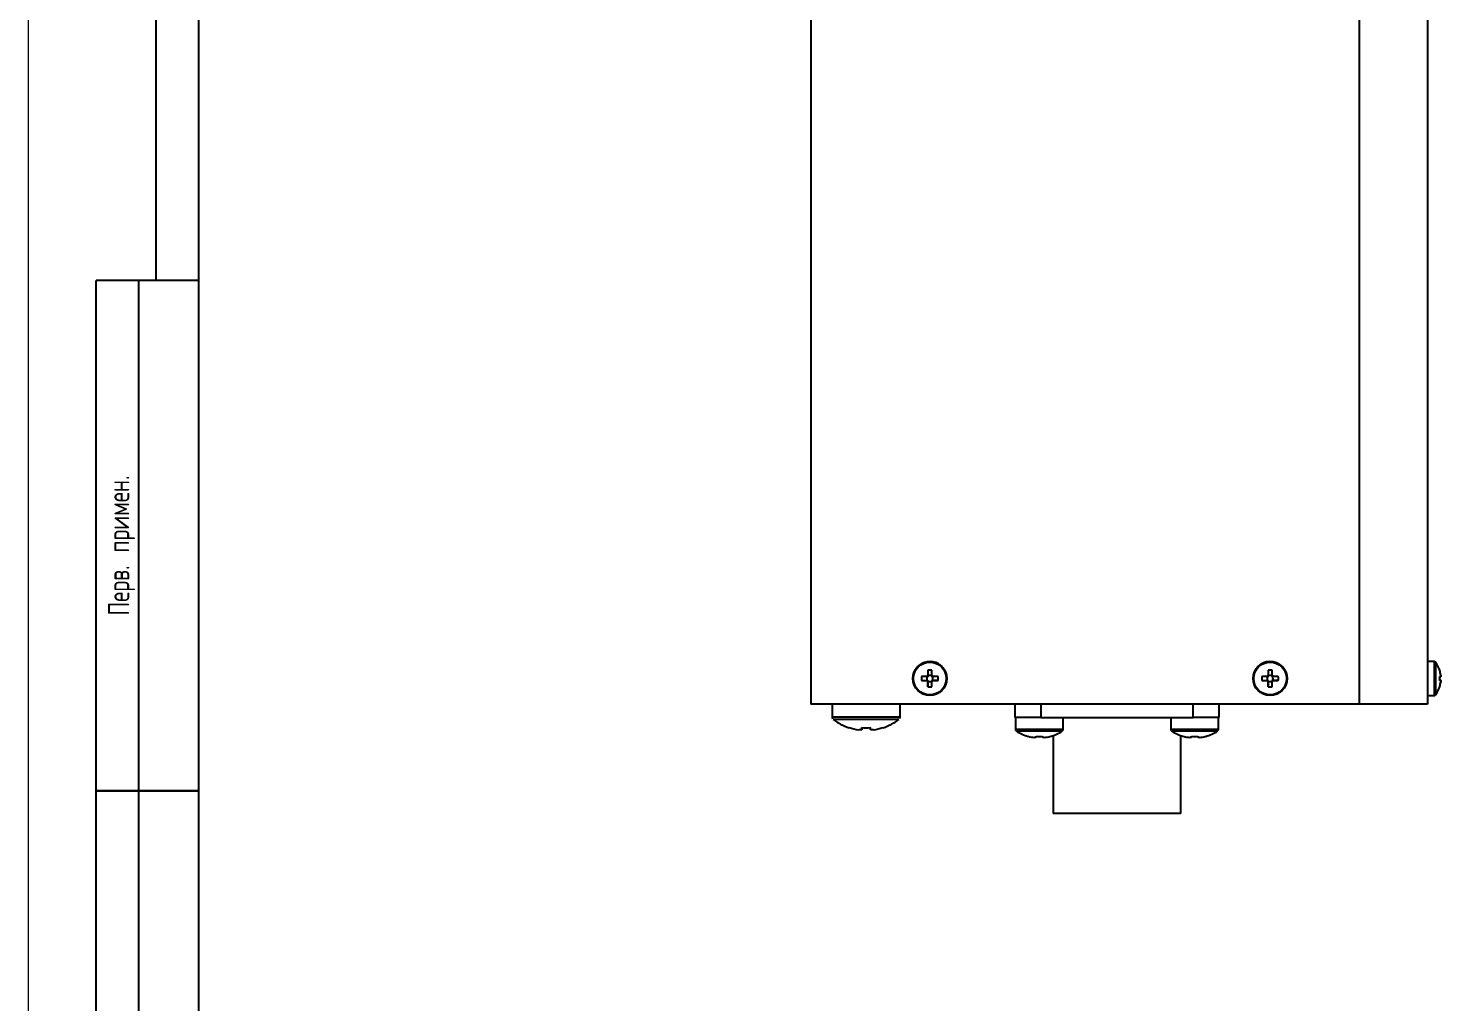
# Model space of a CAD drawing. Header units: millimetres. Extents: x 0 to 841, y -10 to 594.
# Drawn here: x 0 to 166.1, y 207.1 to 321.6 of the extents above; entities that cross this region are included whole.
import ezdxf

# ---------------------------------------------------------------- set-up
doc = ezdxf.new("R2010")
doc.units = ezdxf.units.MM
doc.layers.add('ОСЕВЫЕ', color=7, linetype='Continuous')
doc.styles.add('SLDTEXTSTYLE1', font='TXT', dxfattribs={"width": 0.7, "bigfont": 'bigfont'})

msp = doc.modelspace()

# ---------------------------------------------------------------- linework, layer by layer
at = {"color": 7, "linetype": 'Continuous', "lineweight": 25}
for p, q in [((20, 589), (20, 5)), ((20, 589), (20, 5)), ((92.018, 380.199), (92.016, 242.199)), ((156.516, 242.199), (156.518, 380.199)), ((164.518, 380.199), (164.516, 242.199)), ((164.518, 375.199), (164.516, 247.199)), ((8, 172), (8, 292)), ((20, 292), (8, 292)), ((8, 172), (8, 292)), ((13, 172), (13, 292)), ((13, 172), (13, 292)), ((92.016, 248.199), (92.016, 248.199)), ((104.161, 245.946), (104.161, 245.946)), ((105.777, 246.169), (105.776, 245.541)), ((145.776, 246.169), (145.776, 245.541)), ((165.326, 247.199), (164.516, 247.199)), ((165.326, 247.199), (164.516, 247.199)), ((164.516, 247.199), (164.516, 247.199)), ((105.046, 244.96), (105.674, 244.959)), ((105.674, 245.439), (105.674, 245.296)), ((105.674, 245.102), (105.674, 244.959)), ((105.754, 244.959), (105.674, 244.959)), ((105.776, 245.462), (105.776, 245.541)), ((105.919, 245.541), (105.776, 245.541)), ((105.776, 244.857), (105.776, 244.937)), ((105.776, 244.229), (105.776, 244.857)), ((105.776, 244.857), (105.919, 244.857)), ((106.256, 245.541), (106.113, 245.541)), ((106.113, 244.857), (106.256, 244.857)), ((106.358, 244.959), (106.278, 244.959)), ((106.358, 245.296), (106.358, 245.439)), ((106.986, 244.959), (106.358, 244.959)), ((107.871, 244.452), (107.871, 244.452)), ((145.046, 244.959), (145.674, 244.959)), ((145.674, 245.439), (145.674, 245.296)), ((145.674, 245.102), (145.674, 244.959)), ((145.754, 244.959), (145.674, 244.959)), ((145.776, 245.461), (145.776, 245.541)), ((145.919, 245.541), (145.776, 245.541)), ((145.776, 244.857), (145.776, 244.937)), ((145.776, 244.229), (145.776, 244.857)), ((146.256, 245.541), (146.113, 245.541)), ((146.113, 244.857), (146.256, 244.857)), ((146.358, 244.959), (146.278, 244.959)), ((146.358, 245.296), (146.358, 245.439)), ((146.358, 244.959), (146.358, 245.102)), ((146.986, 244.959), (146.358, 244.959)), ((147.871, 244.452), (147.871, 244.452)), ((165.939, 245.443), (166.084, 245.443)), ((166.084, 245.434), (165.956, 245.434)), ((165.956, 245.011), (166.084, 245.013)), ((166.084, 245.488), (166.084, 245.612)), ((166.084, 245.585), (166.084, 245.443)), ((166.084, 245.547), (166.084, 245.386)), ((166.084, 244.922), (166.084, 245.013)), ((166.084, 244.963), (166.084, 244.818)), ((166.084, 244.91), (166.084, 244.787)), ((164.516, 243.199), (165.326, 243.199)), ((164.516, 243.199), (164.516, 242.199)), ((156.516, 242.199), (92.016, 242.199)), ((94.516, 242.199), (94.516, 240.655)), ((102.516, 240.655), (102.516, 242.199)), ((102.516, 240.655), (102.516, 242.199)), ((116.051, 240.619), (116.051, 242.199)), ((139.981, 242.199), (139.981, 240.619)), ((164.516, 242.199), (164.516, 242.199)), ((98.001, 239.178), (98.001, 239.431)), ((98.001, 239.431), (98.001, 239.178)), ((98.001, 239.431), (98.001, 239.178)), ((98.001, 239.178), (98.001, 239.36)), ((99.031, 239.178), (99.031, 239.431)), ((99.384, 239.178), (99.031, 239.178)), ((116.086, 240.619), (116.086, 239.223)), ((119.051, 240.619), (136.981, 240.619)), ((121.686, 239.223), (121.686, 240.619)), ((134.346, 240.619), (134.346, 239.223)), ((139.946, 239.223), (139.946, 240.619)), ((118.516, 238.265), (118.516, 238.407)), ((118.516, 238.265), (118.516, 238.385)), ((119.256, 238.265), (119.256, 238.407)), ((119.451, 238.265), (119.256, 238.265)), ((120.521, 238.494), (120.521, 229.319)), ((135.511, 229.319), (135.511, 238.494)), ((136.776, 238.265), (136.581, 238.265)), ((136.776, 238.265), (136.776, 238.407)), ((136.776, 238.407), (136.776, 238.265)), ((136.776, 238.265), (136.776, 238.385)), ((137.516, 238.265), (137.516, 238.407)), ((8, 232), (20, 232)), ((20, 232), (8, 232))]:
    msp.add_line(p, q, dxfattribs=at)
at = {"color": 7, "linetype": 'Continuous', "lineweight": 18}
for p, q in [((106.358, 244.959), (106.358, 245.102)), ((145.776, 244.857), (145.919, 244.857))]:
    msp.add_line(p, q, dxfattribs=at)
at = {"color": 8, "linetype": 'Continuous', "lineweight": 25}
for p, q in [((119.051, 242.199), (119.051, 240.619)), ((136.981, 240.619), (136.981, 242.199))]:
    msp.add_line(p, q, dxfattribs=at)
at = {"color": 7, "linetype": 'Continuous', "lineweight": 25, "flags": 128}
for points in [[(105.777, 246.169), (105.776, 246.098), (105.776, 246.025), (105.776, 245.952), (105.776, 245.879), (105.776, 245.806), (105.776, 245.732), (105.776, 245.657), (105.776, 245.583)], [(106.256, 245.583), (106.256, 245.657), (106.256, 245.732), (106.256, 245.805), (106.256, 245.879), (106.256, 245.952), (106.256, 246.025), (106.256, 246.097), (106.257, 246.169)], [(145.776, 246.169), (145.776, 246.097), (145.776, 246.025), (145.776, 245.952), (145.776, 245.879), (145.776, 245.805), (145.776, 245.731), (145.776, 245.657), (145.776, 245.582)], [(146.256, 245.582), (146.256, 245.657), (146.256, 245.731), (146.256, 245.805), (146.256, 245.879), (146.256, 245.952), (146.256, 246.025), (146.256, 246.097), (146.256, 246.169)], [(164.516, 247.199), (164.516, 247.195), (164.516, 247.068), (164.516, 246.776), (164.516, 246.344), (164.516, 245.809), (164.516, 245.221)], [(164.516, 246.299), (164.516, 246.22), (164.516, 245.985), (164.516, 245.631), (164.516, 245.211)], [(165.956, 246.171), (165.96, 246.173), (165.962, 246.173), (165.964, 246.173), (165.964, 246.173), (165.964, 246.172), (165.962, 246.17), (165.96, 246.169), (165.956, 246.166)], [(105.633, 245.439), (105.558, 245.439), (105.484, 245.439), (105.41, 245.439), (105.336, 245.439), (105.263, 245.439), (105.19, 245.44), (105.118, 245.44), (105.046, 245.44)], [(105.046, 244.96), (105.118, 244.96), (105.19, 244.96), (105.263, 244.959), (105.336, 244.959), (105.41, 244.959), (105.484, 244.959), (105.558, 244.959), (105.632, 244.959)], [(105.776, 244.816), (105.776, 244.741), (105.776, 244.667), (105.776, 244.593), (105.776, 244.519), (105.776, 244.446), (105.776, 244.373), (105.776, 244.301), (105.776, 244.229)], [(106.256, 244.229), (106.256, 244.301), (106.256, 244.373), (106.256, 244.446), (106.256, 244.519), (106.256, 244.593), (106.256, 244.667), (106.256, 244.741), (106.256, 244.815)], [(106.986, 245.439), (106.915, 245.439), (106.842, 245.439), (106.769, 245.439), (106.696, 245.439), (106.623, 245.439), (106.549, 245.439), (106.474, 245.439), (106.4, 245.439)], [(106.4, 244.959), (106.474, 244.959), (106.548, 244.959), (106.622, 244.959), (106.696, 244.959), (106.769, 244.959), (106.842, 244.959), (106.914, 244.959), (106.986, 244.959)], [(107.871, 244.452), (107.927, 244.609), (108.016, 245.198)], [(145.633, 245.439), (145.558, 245.439), (145.484, 245.439), (145.41, 245.439), (145.336, 245.439), (145.263, 245.439), (145.19, 245.439), (145.118, 245.439), (145.046, 245.439)], [(145.046, 244.959), (145.118, 244.959), (145.19, 244.959), (145.263, 244.959), (145.336, 244.959), (145.41, 244.959), (145.484, 244.959), (145.558, 244.959), (145.632, 244.959)], [(145.776, 244.815), (145.776, 244.741), (145.776, 244.666), (145.776, 244.592), (145.776, 244.519), (145.776, 244.446), (145.776, 244.373), (145.776, 244.3), (145.776, 244.229)], [(146.256, 244.229), (146.256, 244.3), (146.256, 244.373), (146.256, 244.446), (146.256, 244.519), (146.256, 244.592), (146.256, 244.666), (146.256, 244.741), (146.256, 244.815)], [(146.986, 245.439), (146.915, 245.439), (146.842, 245.439), (146.769, 245.439), (146.696, 245.439), (146.623, 245.439), (146.549, 245.439), (146.474, 245.439), (146.4, 245.439)], [(146.4, 244.959), (146.474, 244.959), (146.549, 244.959), (146.622, 244.959), (146.696, 244.959), (146.769, 244.959), (146.842, 244.959), (146.914, 244.959), (146.986, 244.959)], [(164.516, 245.221), (164.516, 244.63), (164.516, 244.09), (164.516, 243.649), (164.516, 243.345), (164.516, 243.206), (164.516, 243.199)], [(164.516, 245.211), (164.516, 244.789), (164.516, 244.43), (164.516, 244.187), (164.516, 244.099), (164.516, 244.099)], [(164.516, 242.199), (164.418, 242.199), (164.125, 242.199), (163.644, 242.199), (162.988, 242.199), (162.173, 242.199), (161.218, 242.199), (160.148, 242.199), (158.988, 242.199), (157.768, 242.199), (156.516, 242.199)], [(102.369, 240.365), (102.319, 240.365), (102.096, 240.365), (101.706, 240.365), (101.166, 240.365), (100.503, 240.365), (99.747, 240.365), (98.933, 240.365), (98.099, 240.365), (97.286, 240.365), (96.529, 240.365), (95.866, 240.365), (95.327, 240.365), (94.936, 240.365), (94.713, 240.365), (94.663, 240.365)], [(96.532, 239.431), (96.528, 239.423), (96.525, 239.417), (96.523, 239.414), (96.522, 239.413), (96.523, 239.414), (96.525, 239.417), (96.528, 239.423), (96.532, 239.431)], [(98.001, 239.178), (97.948, 239.178), (97.897, 239.178), (97.848, 239.178), (97.803, 239.178), (97.759, 239.178), (97.719, 239.178), (97.682, 239.178), (97.648, 239.178)], [(98.001, 239.432), (98.001, 239.389), (98.001, 239.35), (98.001, 239.314), (98.001, 239.281), (98.001, 239.25), (98.001, 239.223), (98.001, 239.2), (98.001, 239.179)], [(119.051, 240.619), (118.466, 240.619), (117.903, 240.619), (117.385, 240.619), (116.93, 240.619), (116.557, 240.619), (116.28, 240.619), (116.109, 240.619), (116.051, 240.619)], [(118.794, 240.619), (118.535, 240.619), (117.855, 240.619), (117.24, 240.619), (116.729, 240.619), (116.353, 240.619), (116.136, 240.619), (116.086, 240.619)], [(139.981, 240.619), (139.924, 240.619), (139.753, 240.619), (139.476, 240.619), (139.103, 240.619), (138.648, 240.619), (138.129, 240.619), (137.567, 240.619), (136.981, 240.619)], [(139.946, 240.619), (139.897, 240.619), (139.68, 240.619), (139.304, 240.619), (138.792, 240.619), (138.177, 240.619), (137.766, 240.619)], [(121.561, 238.995), (121.561, 238.995), (121.47, 238.995), (121.202, 238.995), (120.777, 238.995), (120.223, 238.995), (119.578, 238.995), (118.886, 238.995), (118.194, 238.995), (117.549, 238.995), (116.995, 238.995), (116.57, 238.995), (116.303, 238.995), (116.212, 238.995), (116.212, 238.995)], [(117.58, 238.407), (117.577, 238.402), (117.575, 238.398), (117.574, 238.396), (117.574, 238.395), (117.574, 238.396), (117.575, 238.398), (117.577, 238.402), (117.58, 238.407)], [(118.516, 238.265), (118.488, 238.265), (118.46, 238.265), (118.434, 238.265), (118.409, 238.265), (118.385, 238.265), (118.362, 238.265), (118.341, 238.265), (118.321, 238.265)], [(118.516, 238.407), (118.516, 238.383), (118.516, 238.361), (118.516, 238.341), (118.516, 238.322), (118.516, 238.305), (118.516, 238.29), (118.516, 238.277), (118.516, 238.265)], [(139.821, 238.995), (139.821, 238.995), (139.73, 238.995), (139.462, 238.995), (139.037, 238.995), (138.483, 238.995), (137.838, 238.995), (137.146, 238.995), (136.454, 238.995), (135.809, 238.995), (135.255, 238.995), (134.83, 238.995), (134.563, 238.995), (134.472, 238.995), (134.472, 238.995)], [(135.84, 238.407), (135.837, 238.402), (135.835, 238.398), (135.834, 238.395), (135.834, 238.395), (135.834, 238.395), (135.835, 238.398), (135.837, 238.402), (135.84, 238.407)], [(137.711, 238.265), (137.691, 238.265), (137.67, 238.265), (137.648, 238.265), (137.624, 238.265), (137.599, 238.265), (137.572, 238.265), (137.545, 238.265), (137.516, 238.265)], [(135.511, 229.319), (135.462, 229.319), (135.243, 229.319), (134.855, 229.319), (134.307, 229.319), (133.612, 229.319), (132.785, 229.319), (131.846, 229.319), (130.818, 229.319), (129.724, 229.319), (128.59, 229.319), (127.442, 229.319), (126.308, 229.319), (125.214, 229.319), (124.186, 229.319), (123.248, 229.319), (122.421, 229.319), (121.725, 229.319), (121.177, 229.319), (120.789, 229.319), (120.571, 229.319), (120.521, 229.319)]]:
    msp.add_lwpolyline(points, dxfattribs=at)
at = {"color": 8, "linetype": 'Continuous', "lineweight": 25, "flags": 128}
for points in [[(165.326, 247.199), (165.326, 247.195), (165.326, 247.068), (165.326, 246.776), (165.326, 246.344), (165.326, 245.809), (165.326, 245.221)], [(165.47, 247.127), (165.47, 247.123), (165.47, 247.002), (165.47, 246.72), (165.47, 246.303), (165.47, 245.788), (165.47, 245.22)], [(165.326, 245.221), (165.326, 244.63), (165.326, 244.09), (165.326, 243.649), (165.326, 243.345), (165.326, 243.206), (165.326, 243.199)], [(165.47, 245.22), (165.47, 244.651), (165.47, 244.13), (165.47, 243.704), (165.47, 243.411), (165.47, 243.277), (165.47, 243.27)], [(102.516, 240.655), (102.494, 240.655), (102.32, 240.655), (101.98, 240.655), (101.489, 240.655), (100.867, 240.655), (100.143, 240.655), (99.348, 240.655), (98.516, 240.655), (97.684, 240.655), (96.889, 240.655), (96.165, 240.655), (95.544, 240.655), (95.052, 240.655), (94.712, 240.655), (94.538, 240.655), (94.516, 240.655)], [(121.686, 239.223), (121.637, 239.223), (121.42, 239.223), (121.044, 239.223), (120.532, 239.223), (119.917, 239.223), (119.237, 239.223), (118.535, 239.223), (117.855, 239.223), (117.24, 239.223), (116.729, 239.223), (116.353, 239.223), (116.136, 239.223), (116.086, 239.223)], [(139.946, 239.223), (139.897, 239.223), (139.68, 239.223), (139.304, 239.223), (138.792, 239.223), (138.177, 239.223), (137.497, 239.223), (136.795, 239.223), (136.115, 239.223), (135.5, 239.223), (134.989, 239.223), (134.613, 239.223), (134.396, 239.223), (134.346, 239.223)]]:
    msp.add_lwpolyline(points, dxfattribs=at)
at = {"color": 7, "linetype": 'Continuous', "lineweight": 25}
for centre, radius in [((106.016, 245.199), 2), ((106.016, 245.199), 1.928), ((146.016, 245.199), 2), ((146.016, 245.199), 1.928)]:
    msp.add_circle(centre, radius, dxfattribs=at)
for centre, radius, start, end in [((106.016, 245.199), 2, 359.97892, 158.06858), ((106.014, 239.088), 7.085, 88.03752, 91.91979), ((146.016, 245.199), 2, 338.06858, 158.06858), ((146.016, 239.099), 7.075, 88.05229, 91.9406), ((165.326, 247.019), 0.18, 37.05923, 89.99937), ((165.326, 247.019), 0.18, 37.05923, 89.99937), ((162.916, 245.199), 3.2, 17.72577, 37.05923), ((162.969, 245.231), 3.138, 6.96905, 17.8508), ((165.908, 246.163), 0.0569, 343.16625, 31.40234), ((162.918, 245.202), 3.189, 6.90318, 17.70365), ((112.116, 245.197), 7.074, 178.03439, 181.92292), ((106.016, 245.199), 0.453, 212.00678, 237.95106), ((106.016, 245.199), 0.453, 122.00678, 147.95106), ((106.016, 245.199), 0.356, 164.14683, 195.81101), ((106.016, 245.199), 0.356, 137.51658, 164.14683), ((106.016, 245.199), 0.356, 132.44126, 137.51658), ((106.016, 245.199), 0.356, 222.44126, 227.51658), ((106.016, 245.199), 0.355, 105.81101, 132.44126), ((106.016, 245.199), 0.356, 227.51658, 254.14683), ((106.018, 251.299), 7.074, 268.03436, 271.92295), ((106.016, 245.199), 0.355, 74.14683, 105.81101), ((106.016, 245.199), 0.356, 254.14683, 285.81101), ((106.016, 245.199), 0.355, 47.51658, 74.14683), ((106.016, 245.199), 0.356, 285.81101, 312.44126), ((106.016, 245.199), 0.453, 32.00678, 57.95106), ((106.016, 245.199), 0.355, 42.44126, 47.51658), ((106.016, 245.199), 0.453, 302.00678, 327.95106), ((106.016, 245.199), 0.355, 312.44126, 317.51658), ((106.016, 245.199), 0.355, 317.51658, 344.14683), ((106.016, 245.199), 0.355, 15.81101, 42.44126), ((106.016, 245.199), 0.355, 344.14683, 15.81101), ((99.909, 245.201), 7.081, 358.03816, 1.92271), ((152.112, 245.199), 7.07, 178.05281, 181.94363), ((146.016, 245.199), 0.453, 212.02472, 237.96901), ((146.016, 245.199), 0.453, 122.02472, 147.96901), ((146.016, 245.199), 0.356, 164.16478, 195.82896), ((146.016, 245.199), 0.356, 137.53453, 164.16478), ((146.016, 245.199), 0.356, 195.82896, 222.45921), ((146.016, 245.199), 0.356, 132.45921, 137.53453), ((146.016, 245.199), 0.355, 222.45921, 227.53453), ((146.016, 245.199), 0.355, 227.53453, 254.16478), ((146.017, 251.304), 7.08, 268.05373, 271.93916), ((146.016, 245.199), 0.356, 74.16478, 105.82896), ((146.016, 245.199), 0.355, 254.16478, 285.82896), ((146.016, 245.199), 0.356, 47.53453, 74.16478), ((146.016, 245.199), 0.355, 285.82896, 312.45921), ((146.016, 245.199), 0.453, 32.02472, 57.96901), ((146.016, 245.199), 0.356, 42.45921, 47.53453), ((146.016, 245.199), 0.453, 302.02472, 327.96901), ((146.016, 245.199), 0.355, 312.45921, 317.53453), ((146.016, 245.199), 0.356, 15.82896, 42.45921), ((146.016, 245.199), 0.355, 317.53453, 344.16478), ((146.016, 245.199), 0.356, 344.16478, 15.82896), ((139.905, 245.199), 7.086, 358.05538, 1.93751), ((162.916, 245.199), 3.2, 322.93952, 342.27298), ((165.885, 242.798), 2.653, 85.69565, 88.46236), ((162.43, 245.21), 3.534, 356.10436, 3.89208), ((165.884, 248.089), 2.662, 271.54243, 274.29955), ((165.831, 245.653), 0.368, 289.83013, 313.35135), ((162.456, 245.187), 3.508, 356.09191, 0.20303), ((165.831, 244.745), 0.369, 46.66035, 70.15817), ((165.884, 242.3), 2.671, 85.70529, 88.4534), ((162.915, 245.202), 3.193, 342.30083, 353.08956), ((162.916, 245.196), 3.191, 342.29826, 353.09182), ((162.969, 245.168), 3.138, 342.14602, 353.02822), ((165.948, 244.214), 0.0192, 33.90948, 66.02755), ((162.486, 245.069), 3.479, 358.10965, 1.24429), ((165.326, 243.379), 0.18, 269.99937, 322.93952), ((98.516, 245.599), 6.5, 233.64101, 252.13679), ((98.516, 245.599), 6.48, 252.16424, 262.30261), ((98.516, 246.59), 7.178, 265.88505, 274.11413), ((98.516, 245.599), 6.48, 277.69614, 287.83451), ((105.103, 241.715), 5.138, 206.3944, 206.62484), ((98.516, 245.599), 6.5, 287.86196, 306.35774), ((118.886, 243.219), 5, 237.66335, 254.7801), ((118.886, 243.219), 4.986, 254.81152, 263.49595), ((118.886, 243.871), 5.476, 266.12528, 273.87357), ((118.886, 243.219), 4.986, 276.5028, 285.18723), ((121.102, 238.853), 1.013, 206.12866, 206.91951), ((118.886, 243.219), 5, 285.21865, 302.3354), ((137.146, 243.219), 5, 237.66335, 254.7801), ((137.146, 243.219), 4.986, 254.81152, 263.49595), ((137.146, 243.871), 5.476, 266.12528, 273.87357), ((137.146, 243.219), 4.986, 276.5028, 285.18723), ((143.137, 240.737), 5.232, 206.44753, 206.60064), ((137.146, 243.219), 5, 285.21865, 302.3354)]:
    msp.add_arc(centre, radius, start, end, dxfattribs=at)
at = {"color": 7, "linetype": 'Continuous', "lineweight": 18}
for centre, start, end in [((106.016, 245.199), 195.81101, 222.44126), ((146.016, 245.199), 105.82896, 132.45921)]:
    msp.add_arc(centre, 0.356, start, end, dxfattribs=at)
at = {"color": 7, "linetype": 'Continuous', "lineweight": 25}
for centre, major_axis, ratio, start_param, end_param in [((105.972, 245.199), (0.314, 0), 0.9901111, 2.8234165, 3.4585491), ((106.016, 245.155), (0, 0.314), 0.9901039, 2.8242715, 3.4594041), ((106.06, 245.199), (0.314, 0), 0.9901207, 5.9662295, 6.6013621), ((145.972, 245.199), (0.314, 0), 0.9901111, 2.8234166, 3.4585492), ((146.016, 245.243), (0, 0.314), 0.9901279, 5.9653731, 6.6005057), ((146.016, 245.155), (0, 0.314), 0.9901039, 2.8242716, 3.4594043)]:
    msp.add_ellipse(centre, major_axis=major_axis, ratio=ratio, start_param=start_param, end_param=end_param, dxfattribs=at)
at = {"color": 7, "linetype": 'Continuous', "lineweight": 18}
for centre, major_axis, ratio, start_param, end_param in [((106.016, 245.243), (0, 0.314), 0.9901279, 5.9653733, 6.6005059), ((146.06, 245.199), (0.314, 0), 0.9901207, 5.9662294, 6.601362)]:
    msp.add_ellipse(centre, major_axis=major_axis, ratio=ratio, start_param=start_param, end_param=end_param, dxfattribs=at)
at = {"color": 7, "linetype": 'Continuous', "lineweight": 25}
for points, knots in [([(105.632, 244.959), (105.637, 244.959), (105.664, 244.959), (105.703, 244.959), (105.741, 244.959), (105.754, 244.959)], [0, 0, 0, 0, 0.1174486, 0.709469, 1, 1, 1, 1]), ([(105.754, 245.439), (105.742, 245.439), (105.704, 245.439), (105.664, 245.439), (105.637, 245.439), (105.633, 245.439)], [0, 0, 0, 0, 0.2905409, 0.8825513, 1, 1, 1, 1]), ([(105.776, 245.583), (105.776, 245.578), (105.776, 245.551), (105.776, 245.512), (105.776, 245.474), (105.776, 245.462)], [0, 0, 0, 0, 0.1174491, 0.7094586, 1, 1, 1, 1]), ([(105.776, 244.937), (105.776, 244.925), (105.776, 244.887), (105.776, 244.847), (105.776, 244.82), (105.776, 244.816)], [0, 0, 0, 0, 0.2905305, 0.882551, 1, 1, 1, 1]), ([(106.256, 245.461), (106.256, 245.474), (106.256, 245.512), (106.256, 245.551), (106.256, 245.578), (106.256, 245.583)], [0, 0, 0, 0, 0.2905414, 0.8825513, 1, 1, 1, 1]), ([(106.256, 244.815), (106.256, 244.82), (106.256, 244.847), (106.256, 244.886), (106.256, 244.924), (106.256, 244.937)], [0, 0, 0, 0, 0.1174486, 0.7094587, 1, 1, 1, 1]), ([(106.278, 244.959), (106.291, 244.959), (106.329, 244.959), (106.368, 244.959), (106.395, 244.959), (106.4, 244.959)], [0, 0, 0, 0, 0.2905409, 0.8825504, 1, 1, 1, 1]), ([(106.4, 245.439), (106.395, 245.439), (106.368, 245.439), (106.329, 245.439), (106.291, 245.439), (106.279, 245.439)], [0, 0, 0, 0, 0.1174495, 0.7094584, 1, 1, 1, 1]), ([(145.632, 244.959), (145.637, 244.959), (145.664, 244.959), (145.704, 244.959), (145.741, 244.959), (145.754, 244.959)], [0, 0, 0, 0, 0.1174581, 0.7094622, 1, 1, 1, 1]), ([(145.754, 245.439), (145.741, 245.439), (145.704, 245.439), (145.664, 245.439), (145.637, 245.439), (145.633, 245.439)], [0, 0, 0, 0, 0.29053096, 0.88255053, 1, 1, 1, 1]), ([(145.776, 245.582), (145.776, 245.578), (145.776, 245.551), (145.776, 245.511), (145.776, 245.474), (145.776, 245.461)], [0, 0, 0, 0, 0.1174487, 0.7094693, 1, 1, 1, 1]), ([(145.776, 244.937), (145.776, 244.924), (145.776, 244.886), (145.776, 244.847), (145.776, 244.82), (145.776, 244.815)], [0, 0, 0, 0, 0.2905382, 0.882542, 1, 1, 1, 1]), ([(146.256, 245.461), (146.256, 245.473), (146.256, 245.511), (146.256, 245.551), (146.256, 245.578), (146.256, 245.582)], [0, 0, 0, 0, 0.2905304, 0.8825512, 1, 1, 1, 1]), ([(146.256, 244.815), (146.256, 244.82), (146.256, 244.847), (146.256, 244.886), (146.256, 244.924), (146.256, 244.936)], [0, 0, 0, 0, 0.1174584, 0.709462, 1, 1, 1, 1]), ([(146.4, 245.439), (146.395, 245.439), (146.368, 245.439), (146.329, 245.439), (146.291, 245.439), (146.278, 245.439)], [0, 0, 0, 0, 0.1174487, 0.7094697, 1, 1, 1, 1]), ([(146.278, 244.959), (146.291, 244.959), (146.329, 244.959), (146.368, 244.959), (146.395, 244.959), (146.4, 244.959)], [0, 0, 0, 0, 0.29053878, 0.88255256, 1, 1, 1, 1]), ([(94.52, 240.661), (94.519, 240.652), (94.511, 240.599), (94.534, 240.523), (94.57, 240.47), (94.583, 240.452)], [0, 0, 0, 0, 0.1295863, 0.7094059, 1, 1, 1, 1]), ([(102.478, 240.505), (102.488, 240.524), (102.513, 240.569), (102.512, 240.621), (102.511, 240.653)], [0, 0, 0, 0, 0.3976693, 1, 1, 1, 1]), ([(116.091, 239.224), (116.089, 239.211), (116.086, 239.167), (116.104, 239.113), (116.129, 239.08), (116.136, 239.071)], [0, 0, 0, 0, 0.2437086, 0.8068026, 1, 1, 1, 1]), ([(121.657, 239.11), (121.665, 239.125), (121.684, 239.16), (121.683, 239.2), (121.682, 239.222)], [0, 0, 0, 0, 0.43929422, 1, 1, 1, 1]), ([(134.351, 239.224), (134.349, 239.211), (134.346, 239.167), (134.364, 239.112), (134.389, 239.08), (134.396, 239.071)], [0, 0, 0, 0, 0.2436698, 0.8068314, 1, 1, 1, 1]), ([(139.917, 239.11), (139.925, 239.125), (139.944, 239.16), (139.943, 239.2), (139.942, 239.222)], [0, 0, 0, 0, 0.4392615, 1, 1, 1, 1])]:
    msp.add_open_spline(points, degree=3, knots=knots, dxfattribs=at)
at = {"layer": 'ОСЕВЫЕ', "lineweight": 18}
msp.add_line((0, 594), (0, 0), dxfattribs=at)
at = {"layer": 'ОСЕВЫЕ', "lineweight": 25}
msp.add_line((15, 589), (15, 292), dxfattribs=at)

# ---------------------------------------------------------------- texts
at = {"color": 7, "linetype": 'Continuous', "lineweight": 0, "insert": (9.382, 252.6), "char_height": 2.5, "attachment_point": 1, "rotation": 90, "style": 'SLDTEXTSTYLE1'}
msp.add_mtext('\\M+18450\\M+18475\\M+18482\\M+18472. \\M+18481\\M+18482\\M+18479\\M+1847D\\M+18475\\M+1847E.', dxfattribs=at)

doc.saveas('drawing.dxf')
